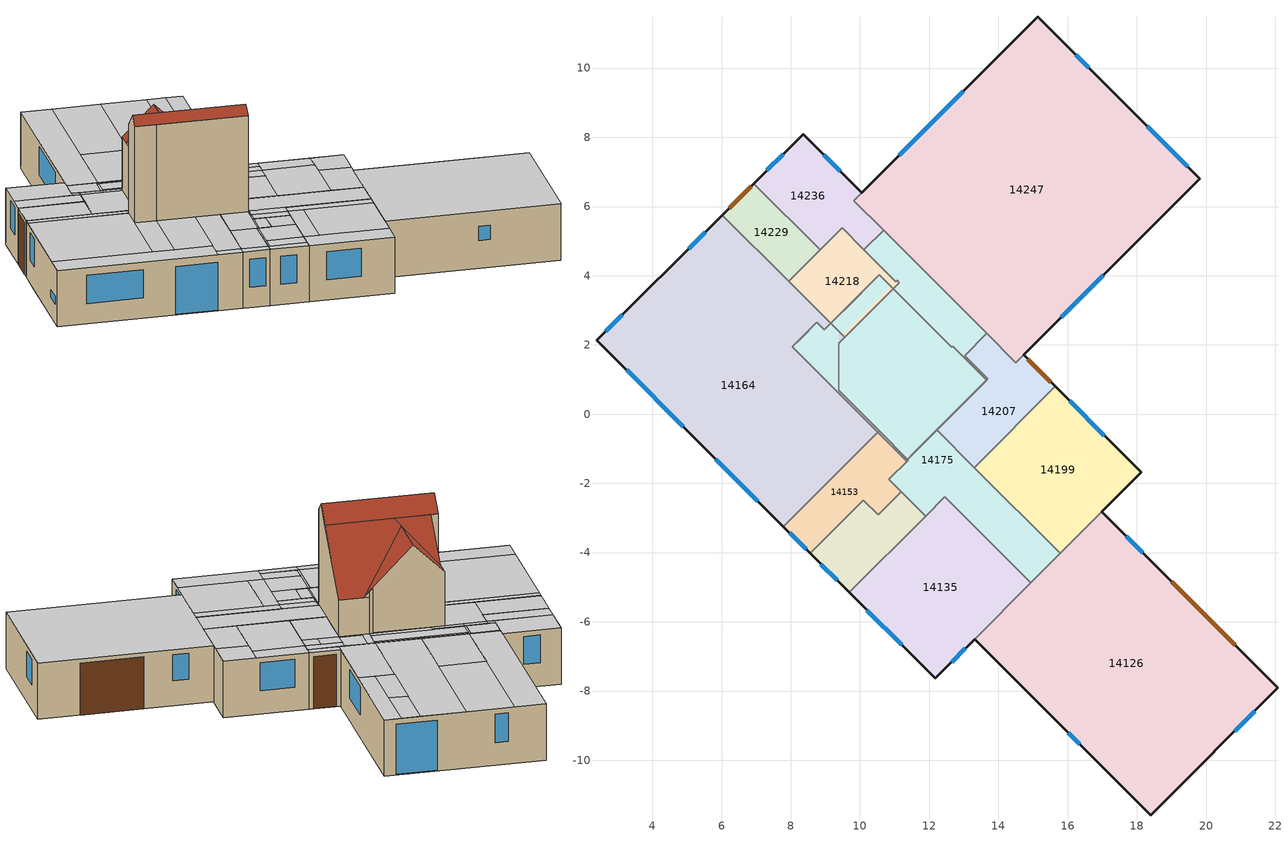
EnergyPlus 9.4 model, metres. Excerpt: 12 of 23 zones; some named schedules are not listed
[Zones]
14126
 floor ground (1): 16.99,-2.82 22.08,-7.91 18.4,-11.59 13.31,-6.5 z0
 wall outside (7): 13.31,-6.5 18.4,-11.59 22.08,-7.91 16.99,-2.82 z0:2.44
 wall to 14135 (6): 14.94,-4.87 13.31,-6.5 z0:2.44
 wall to 14199 (6): 16.99,-2.82 15.79,-4.03 z0:2.44
 wall to 14175 (6): 15.79,-4.03 14.94,-4.87 z0:2.44
 window (UPVC Charry Frame 20YO Dbl LoE (e2=.1) Clr 3mm/13mm Air - 1001): 16.02,-9.21 16.35,-9.54 z1.2:1.81; 20.83,-9.16 21.41,-8.58 / 18.17,-4.01 17.7,-3.53 z1.1:2.22
 door (9): 20.84,-6.67 19.02,-4.85 z0:2.26
 ceiling to 433 (3): 22.08,-7.91 16.99,-2.82 13.31,-6.5 18.4,-11.59 z2.44
14135
 floor ground (1): 12.46,-2.39 14.94,-4.87 12.17,-7.64 9.69,-5.15 z0
 wall outside (7): 9.69,-5.15 12.17,-7.64 13.31,-6.5 z0:2.44
 wall to 14144 (13): 11.89,-2.95 9.69,-5.15 z0:2.44
 wall to 14175 (13): 14.94,-4.87 12.46,-2.39 11.89,-2.95 z0:2.44
 window (UPVC Charry Frame 20YO Dbl LoE (e2=.1) Clr 3mm/13mm Air - 1001): 10.2,-5.66 11.2,-6.67 z0.89:2.1; 12.65,-7.16 13.05,-6.77 z0.84:2.26
 ceiling to 12219 (3): 14.65,-5.16 12.62,-3.12 10.77,-4.97 12.8,-7.01 z2.44
 ceiling to 12286 (3): 14.94,-4.87 12.46,-2.39 12.17,-2.67 14.65,-5.16 z2.44
 ceiling to 12306 (3): 12.62,-3.12 12.17,-2.67 10.32,-4.52 10.77,-4.97 z2.44
 ceiling to 12332 (11): 12.8,-7.01 10.32,-4.52 9.69,-5.15 12.17,-7.64 z2.44
14199
 floor ground (1): 15.64,0.8 18.13,-1.68 15.79,-4.03 13.3,-1.54 z0
 wall outside (7): 16.99,-2.82 18.13,-1.68 15.64,0.8 z0:2.44
 wall to 14175 (13): 13.3,-1.54 15.79,-4.03 z0:2.44
 wall to 14207 (13): 15.64,0.8 13.3,-1.54 z0:2.44
 window (UPVC Charry Frame 20YO Dbl LoE (e2=.1) Clr 3mm/13mm Air - 1001): 17.06,-0.62 16.06,0.38 z1:2.22
 ceiling to 12262 (11): 17.17,-0.72 15.64,0.8 15.15,0.3 16.67,-1.22 z2.44; 18.13,-1.68 17.17,-0.72 16.27,-1.62 17.23,-2.58 z2.44
 ceiling to 12286 (3): 17.23,-2.58 16.27,-1.62 14.82,-3.06 15.79,-4.03 z2.44; 16.67,-1.22 15.15,0.3 13.3,-1.54 14.82,-3.06 z2.44
14175
 floor to 14153 (4): 11.33,-1.34 10.52,-0.52 10.55,-0.48 11.37,-1.3 z2.44
 floor to 14164 (4): 9.37,2.03 8.97,2.43 9.16,2.62 9.56,2.22 z2.44; 10.52,-0.52 9.38,0.61 9.38,0.69 10.55,-0.48 z2.44; 9.38,0.61 8.05,1.94 8.76,2.65 9.38,2.02 z2.44
 floor ground (1): 11.4,-1.33 12.46,-2.39 11.89,-2.95 10.83,-1.89 z0; 11.14,3.8 13.13,1.8 13.02,1.69 11.03,3.69 z0; 11.03,3.69 13.69,1.03 12.21,-0.45 9.55,2.21 z0; 9.55,2.21 15.79,-4.03 14.94,-4.87 9.38,0.69 9.38,2.04 z0; 11.6,4.39 13.66,2.33 13.13,1.8 11.07,3.86 z0; 10.68,5.31 11.6,4.39 11.04,3.83 10.12,4.75 z0
 floor to 14175 (4): 11.56,1.55 10.23,2.89 10.91,3.57 12.24,2.23 z2.44; 12.65,1.83 10.91,3.57 10.96,3.62 12.7,1.88 z2.44; 13.51,0.95 12.64,1.81 12.73,1.91 13.6,1.04 z2.44; 12.89,0.23 12.84,0.28 13.6,1.04 13.65,0.99 z2.44; 12.22,-0.45 12.16,-0.4 12.84,0.28 12.89,0.23 z2.44; 11.37,-1.3 10.04,0.03 10.89,0.88 12.22,-0.45 z2.44; 10.04,0.03 9.38,0.69 9.38,2.04 10.23,2.89 11.56,1.55 z2.44
 floor to 14218 (15): 10.56,4.02 10.96,3.62 9.56,2.22 9.16,2.62 z2.44
 wall to 14144 (14): 11.19,-2.25 11.89,-2.95 z0:2.44
 wall to 14153 (14): 10.55,-0.48 11.4,-1.33 10.83,-1.89 11.19,-2.25 z0:2.44
 wall to 14164 (14): 9.56,2.22 9.38,2.04 9.38,0.69 10.55,-0.48 z0:2.44
 wall to 14207 (13): 13.3,-1.54 12.21,-0.45 13.69,1.03 13.02,1.69 13.66,2.33 z0:2.44
 wall to 14247 (14): 13.66,2.33 10.68,5.31 z0:2.44
 wall to 14236 (14): 10.68,5.31 10.12,4.75 z0:2.44
 wall to 14218 (14): 10.12,4.75 11.04,3.83 11.07,3.86 11.14,3.8 9.56,2.22 z0:2.44
 wall to 12344 (13): 8.05,1.94 8.69,1.31 z2.44:6.6; 10.56,4.02 8.97,2.43 z2.44:4.77; 8.97,2.43 8.76,2.65 z2.44:6.3; 8.76,2.65,2.44 8.05,1.94,2.44 8.05,1.94,6.6 8.3,2.19,6.95 8.76,2.65,6.3; 10.05,3.51,4.77 8.97,2.43,4.77 8.97,2.43,6.3
 wall to 12313 (13): 8.69,1.31 11.33,-1.34 z2.44:6.6
 wall to 12286 (13): 11.33,-1.34,2.44 13.66,0.99,2.44 13.66,0.99,4.01 11.58,-1.09,6.95 11.33,-1.34,6.6
 wall to 12262 (5): 13.66,0.99 12.78,1.87 z2.44:4.01; 12.93,1.71,4.01 12.78,1.87,4.01 12.78,1.87,4.23
 wall to 12236 (13): 12.68,1.97 12.65,1.93 z2.44:4.37; 12.78,1.87,2.44 12.68,1.97,2.44 12.68,1.97,4.37 12.78,1.87,4.23; 12.65,1.93,2.44 10.56,4.02,2.44 10.56,4.02,4.77 11.46,3.12,6.05 12.65,1.93,4.37
 ceiling to 12212 (3): 12.12,3.88 10.73,5.27 10.65,5.19 12.04,3.79 z2.44
 ceiling to 12226 (11): 10.73,5.27 10.68,5.31 10.12,4.75 10.16,4.7 z2.44
 ceiling to 12236 (3): 12.68,1.97 10.99,3.65 10.96,3.62 12.65,1.93 z2.44; 12.92,2.01 11.14,3.8 10.99,3.65 12.78,1.87 z2.44; 11.07,3.86 10.2,4.74 10.16,4.7 11.04,3.83 z2.44; 13.45,2.54 12.12,3.88 12.04,3.79 13.37,2.46 z2.44; 13.37,2.46 10.65,5.19 10.2,4.74 12.92,2.01 z2.44
 ceiling to 12262 (11): 13.69,1.03 13.02,1.69 12.99,1.66 13.65,0.99 z2.44; 13.66,2.33 13.45,2.54 12.78,1.87 12.99,1.66 z2.44
 ceiling to 12286 (3): 12.46,-2.39 11.4,-1.33 11.11,-1.61 12.17,-2.67 z2.44; 15.79,-4.03 12.22,-0.46 11.37,-1.3 14.94,-4.87 z2.44
 ceiling to 12306 (3): 12.17,-2.67 11.11,-1.61 10.83,-1.89 11.89,-2.95 z2.44
 roof outside (17): 13.66,0.99,4.01 12.93,1.71,4.01 10.05,1.71,6.05 10.05,1.35,6.3 12.04,-0.63,6.3; 10.05,3.51,4.77 8.97,2.43,6.3 10.05,1.35,6.3; 12.04,-0.63,6.3 8.76,2.65,6.3 8.3,2.19,6.95 11.58,-1.09,6.95; 8.05,1.94,6.6 11.33,-1.34,6.6 11.58,-1.09,6.95 8.3,2.19,6.95; 12.93,1.71,4.01 12.68,1.97,4.37 12.65,1.93,4.37 12.87,1.71,4.06; 12.87,1.71,4.06 11.46,3.12,6.05 10.05,1.71,6.05; 10.56,4.02,4.77 10.05,3.51,4.77 10.05,1.71,6.05 11.46,3.12,6.05
14144
 floor ground (1): 10.1,-2.49 10.52,-2.91 8.99,-4.45 8.56,-4.03 z0; 11.19,-2.25 11.89,-2.95 9.69,-5.15 8.99,-4.45 z0
 wall outside (7): 8.56,-4.03 9.69,-5.15 z0:2.44
 wall to 14153 (13): 11.19,-2.25 10.52,-2.91 10.1,-2.49 8.56,-4.03 z0:2.44
 window (UPVC Charry Frame 20YO Dbl LoE (e2=.1) Clr 3mm/13mm Air - 1001): 8.87,-4.33 9.34,-4.8 z0.89:2.1
 ceiling to 12306 (3): 11.89,-2.95 11.19,-2.25 10.52,-2.91 11.23,-3.62 z2.44; 11.23,-3.62 10.14,-2.53 9.24,-3.44 10.32,-4.52 z2.44
 ceiling to 12313 (3): 10.14,-2.53 10.1,-2.49 8.8,-3.79 8.84,-3.83 z2.44
 ceiling to 12332 (11): 10.32,-4.52 9.24,-3.44 8.84,-3.83 9.93,-4.92 z2.44; 9.93,-4.92 8.8,-3.79 8.56,-4.03 9.69,-5.15 z2.44
14153
 floor ground (1): 11.33,-1.26 11.4,-1.33 10.83,-1.89 10.77,-1.82 z0; 10.77,-1.82 11.19,-2.25 10.52,-2.91 10.1,-2.49 z0; 10.55,-0.48 11.33,-1.26 8.56,-4.03 7.79,-3.25 z0
 wall outside (7): 7.79,-3.25 8.56,-4.03 z0:2.44
 wall to 14164 (14): 10.55,-0.48 7.79,-3.25 z0:2.44
 window (UPVC Charry Frame 20YO Dbl LoE (e2=.1) Clr 3mm/13mm Air - 1001): 7.97,-3.43 8.44,-3.9 z0.89:2.1
 ceiling to 12286 (3): 11.4,-1.33 11.37,-1.3 11.08,-1.59 11.11,-1.61 z2.44
 ceiling to 12306 (3): 11.19,-2.25 10.83,-1.89 10.17,-2.56 10.52,-2.91 z2.44; 11.11,-1.61 11.08,-1.59 10.14,-2.53 10.17,-2.56 z2.44
 ceiling to 12313 (3): 10.1,-2.49 9.32,-1.71 8.02,-3.02 8.8,-3.79 z2.44; 11.33,-1.34 10.52,-0.52 9.32,-1.71 10.14,-2.53 z2.44
 ceiling to 12332 (11): 8.8,-3.79 8.02,-3.02 7.79,-3.25 8.56,-4.03 z2.44
14164
 floor ground (1): 9.38,2.39 9.56,2.22 9.38,2.04 z0; 6.02,5.75 9.38,2.39 9.38,0.69 5.17,4.9 z0; 5.17,4.9 10.55,-0.48 7.79,-3.25 2.4,2.14 z0
 wall outside (7): 6.02,5.75 2.4,2.14 7.79,-3.25 z0:2.44
 wall to 14218 (13): 9.56,2.22 7.94,3.84 z0:2.44
 wall to 14229 (13): 7.94,3.84 6.02,5.75 z0:2.44
 window (UPVC Charry Frame 20YO Dbl LoE (e2=.1) Clr 3mm/13mm Air - 1001): 5.52,5.26 5.05,4.79 z1.02:2.22; 3.13,2.87 2.66,2.39 z0.84:1.18; 3.26,1.28 4.9,-0.36 z0.89:2.1; 5.84,-1.3 7.05,-2.52 z0.04:2.1
 ceiling to 12313 (3): 9.78,0.21 8.69,1.31 6.59,-0.79 7.69,-1.89 z2.44; 10.52,-0.52 9.78,0.21 7.29,-2.28 8.02,-3.02 z2.44
 ceiling to 12332 (11): 8.02,-3.02 7.29,-2.28 7.06,-2.52 7.79,-3.25 z2.44; 7.69,-1.89 3.03,2.77 2.4,2.14 7.06,-2.52 z2.44
 ceiling to 12344 (3): 8.69,1.31 8.05,1.94 5.95,-0.15 6.59,-0.79 z2.44; 8.76,2.65 5.84,5.57 3.03,2.77 5.95,-0.15 z2.44; 9.16,2.62 6.02,5.75 5.84,5.57 8.97,2.43 z2.44
14218
 floor ground (1): 9.48,5.38 11.04,3.83 9.49,2.28 7.94,3.84 z0; 11.07,3.86 11.14,3.8 9.56,2.22 9.49,2.28 z0
 wall to 14229 (13): 8.85,4.74 7.94,3.84 z0:2.44
 wall to 14236 (13): 10.12,4.75 9.48,5.38 8.85,4.74 z0:2.44
 ceiling to 12226 (11): 10.16,4.7 9.48,5.38 9.34,5.24 10.02,4.56 z2.44
 ceiling to 12236 (3): 11.1,3.76 10.16,4.7 10.02,4.56 10.96,3.62 z2.44
 ceiling to 12344 (3): 10.56,4.02 9.34,5.24 7.94,3.84 9.16,2.62 z2.44
14229
 floor ground (1): 6.93,6.66 8.85,4.74 7.94,3.84 6.02,5.75 z0
 wall outside (7): 6.93,6.66 6.02,5.75 z0:2.44
 wall to 14236 (14): 8.85,4.74 6.93,6.66 z0:2.44
 door (9): 6.86,6.59 6.22,5.96 z0:2.26
 ceiling to 12344 (3): 8.85,4.74 6.93,6.66 6.02,5.75 7.94,3.84 z2.44
14207
 floor ground (1): 13.69,1.03 13.87,0.85 12.39,-0.63 12.21,-0.45 z0; 13.66,2.33 14.51,1.49 13.87,0.85 13.02,1.69 z0; 14.73,1.71 15.64,0.8 13.3,-1.54 12.39,-0.63 z0
 wall outside (7): 15.64,0.8 14.73,1.71 z0:2.44
 wall to 14247 (14): 14.73,1.71 14.51,1.49 13.66,2.33 z0:2.44
 door (9): 15.52,0.93 14.86,1.59 z0:2.26
 ceiling to 12262 (11): 15.64,0.8 14.73,1.71 14.51,1.49 15.42,0.58 z2.44; 14.33,1.67 13.66,2.33 13.02,1.69 13.69,1.03 z2.44; 14.67,0.77 14.06,1.39 13.65,0.99 14.27,0.37 z2.44; 15.42,0.58 14.33,1.67 14.06,1.39 15.15,0.3 z2.44
 ceiling to 12286 (3): 15.15,0.3 14.67,0.77 14.27,0.37 14.74,-0.1 z2.44; 14.74,-0.1 13.66,0.99 12.22,-0.46 13.3,-1.54 z2.44
14247
 floor ground (1): 15.14,11.48 19.82,6.8 14.51,1.49 9.83,6.17 z0
 wall outside (7): 14.73,1.71 19.82,6.8 15.14,11.48 10.05,6.39 z0:2.44
 wall to 14236 (13): 10.05,6.39 9.83,6.17 10.68,5.31 z0:2.44
 window (UPVC Charry Frame 20YO Dbl LoE (e2=.1) Clr 3mm/13mm Air - 1001): 15.82,2.8 17.04,4.01 / 16.61,10.01 16.24,10.39 z0.99:2.22; 19.48,7.15 18.3,8.33 z0.04:2.22; 12.99,9.33 11.14,7.48 z1.01:2.22
 ceiling to 12212 (3): 14.13,5.88 12.74,7.28 10.73,5.27 12.12,3.88 z2.44
 ceiling to 12226 (11): 16.04,10.58 15.14,11.48 9.83,6.17 10.73,5.27 z2.44
 ceiling to 12236 (3): 17.85,5.82 17.29,6.38 15.72,4.81 16.28,4.25 z2.44; 17.43,9.19 16.04,10.58 12.74,7.28 14.13,5.88 z2.44; 18.77,7.86 17.43,9.19 12.12,3.88 13.45,2.54 z2.44
 ceiling to 12262 (11): 19.33,7.3 18.77,7.86 17.29,6.38 17.85,5.82 z2.44; 19.82,6.8 19.33,7.3 16.28,4.25 16.78,3.75 z2.44; 16.78,3.75 15.72,4.81 13.45,2.54 14.51,1.49 z2.44
14236
 floor ground (1): 10.05,5.95 10.68,5.31 10.12,4.75 9.48,5.38 z0; 8.36,8.09 10.05,6.39 9.83,6.17 8.13,7.86 z0; 8.13,7.86 10.05,5.95 8.85,4.74 6.93,6.66 z0
 wall outside (7): 10.05,6.39 8.36,8.09 6.93,6.66 z0:2.44
 window (UPVC Charry Frame 20YO Dbl LoE (e2=.1) Clr 3mm/13mm Air - 1001): 7.78,7.52 7.31,7.05 z1.05:2.25; 9.43,7.02 8.96,7.49 z1.02:2.22
 ceiling to 12226 (11): 9.48,5.38 9.26,5.6 9.12,5.46 9.34,5.24 z2.44; 10.68,5.31 9.83,6.17 9.26,5.6 10.12,4.75 z2.44; 10.05,6.39 8.36,8.09 7.42,7.16 9.12,5.46 z2.44
 ceiling to 12344 (3): 9.34,5.24 7.42,7.16 6.93,6.66 8.85,4.74 z2.44
[Site:Location]
20YO_Wick (01-01:31-12)  (01-01:31-12): 58.45, -3.08, 0, 36
[Site:GroundTemperature:BuildingSurface]
18, 18, 18, 18, 18, 18, 18, 18, 18, 18, 18, 18
[Site:GroundTemperature:Deep]
14, 14, 14, 14, 14, 14, 14, 14, 14, 14, 14, 14
[Site:GroundTemperature:Shallow]
14, 14, 14, 14, 14, 14, 14, 14, 14, 14, 14, 14
[Site:GroundTemperature:FCfactorMethod]
3.75, 4.63, 6.32, 7.93, 10.97, 12.57, 13.01, 12.2, 10.33, 7.99, 5.69, 4.17
[Site:GroundReflectance]
0.2, 0.2, 0.2, 0.2, 0.2, 0.2, 0.2, 0.2, 0.2, 0.2, 0.2, 0.2
[Site:GroundReflectance:SnowModifier]
2, 2
[SizingPeriod:DesignDay]
Summer Design Day in 20YO_Wick (01-01:31-12) Jun: 6, 15, SummerDesignDay, 18.3, 6.7, , , WetBulb, 14.1, , , , , 100893.3, 0, 0, No, No, Yes, ASHRAEClearSky, , , , , 0.98
Summer Design Day in 20YO_Wick (01-01:31-12) Jul: 7, 15, SummerDesignDay, 20.1, 6.7, , , WetBulb, 16.1, , , , , 100893.3, 0, 0, No, No, Yes, ASHRAEClearSky, , , , , 0.98
Summer Design Day in 20YO_Wick (01-01:31-12) Aug: 8, 15, SummerDesignDay, 20.1, 6.5, , , WetBulb, 16.2, , , , , 100893.3, 0, 0, No, No, Yes, ASHRAEClearSky, , , , , 0.98
Summer Design Day in 20YO_Wick (01-01:31-12) Sep: 9, 15, SummerDesignDay, 18.6, 6.2, , , WetBulb, 15.3, , , , , 100893.3, 0, 0, No, No, Yes, ASHRAEClearSky, , , , , 0.98
[Site:Precipitation]
ScheduleAndDesignLevel: 0.75, Site Precipitation Schedule, 0.75
[Building]
Building: 0, Suburbs, .04, .4, FullExterior, 25, 6
[Material:NoMass]
7_RVAL_2; 7_RVAL_4; 13_RVAL_2; 14_RVAL_2: Rough, .15, 0.9, 0.7, 0.7
11_RVAL_4: Rough, .18, 0.9, 0.7, 0.7
[Construction]
1: 1_1_37, 1_2_9, 1_3_29, 1_4_34
3; 4; 15: 3_1_7
5: 5_1_5, 5_2_103, 5_3_11, 5_4_66
6: 5_4_66, 5_3_11, 5_2_103, 5_1_5
7: 5_1_5, 7_RVAL_2, 7_3_28, 7_RVAL_4, 7_5_27
9: 9_1_108
11: 11_1_36, 11_2_20, 11_3_8, 11_RVAL_4, 11_5_113
13: 13_1_27, 13_RVAL_2, 13_1_27
14: 13_1_27, 14_RVAL_2, 13_1_27
17: 17_1_33, 17_2_111, 17_3_77
UPVC Charry Frame 20YO Dbl LoE (e2=.1) Clr 3mm/13mm Air - 1001: Simple UPVC Charry Frame 20YO Dbl LoE (e2=.1) Clr 3mm/13mm Air - 1001
[Material]
1_1_37: Rough, .1327, 0.04, 10, 1400, 0.9, 0.6, 0.6
1_2_9: Rough, .1, 1.13, 2000, 1000, 0.9, 0.6, 0.6
1_3_29: Rough, .07, 0.41, 1200, 840, 0.9, 0.73, 0.73
1_4_34: Rough, .03, 0.14, 650, 1200, 0.9, 0.78, 0.78
3_1_7: Rough, .1, 1.4, 2100, 840, 0.9, 0.6, 0.6
5_1_5: Rough, .1, 0.84, 1700, 800, 0.9, 0.7, 0.7
5_2_103: Rough, .0795, 0.034, 35, 1400, 0.9, 0.6, 0.6
5_3_11: Rough, .1, 0.51, 1400, 1000, 0.9, 0.6, 0.6
5_4_66: Rough, .013, 0.4, 1000, 1000, 0.9, 0.5, 0.5
7_3_28: Rough, .025, 0.028, 35, 1590, 0.9, 0.6, 0.6
7_5_27: Rough, .013, 0.25, 900, 1000, 0.9, 0.5, 0.5
9_1_108: Rough, .035, 0.19, 700, 2390, 0.9, 0.5, 0.5
11_1_36: Rough, .01, 0.15, 700, 1420, 0.9, 0.78, 0.78
11_2_20: Rough, .1319, 0.04, 12, 840, 0.9, 0.6, 0.6
11_3_8: Rough, .1, 0.38, 1200, 1000, 0.9, 0.6, 0.6
11_5_113: Rough, .013, 0.25, 2800, 896, 0.9, 0.5, 0.5
13_1_27: Rough, .025, 0.25, 900, 1000, 0.9, 0.5, 0.5
17_1_33: Rough, .025, 1, 2000, 800, 0.9, 0.7, 0.7
17_2_111: Rough, .2423, 0.04, 30, 840, 0.9, 0.6, 0.6
17_3_77: Rough, .005, 0.19, 960, 837, 0.9, 0.8, 0.8
[WindowMaterial:SimpleGlazingSystem]
Simple UPVC Charry Frame 20YO Dbl LoE (e2=.1) Clr 3mm/13mm Air - 1001: 1.99, .598, .769
[WindowProperty:FrameAndDivider]
1: 0.04, 0, 0, 8.5, 1, 0.7, 0.7, 0.9, DividedLite, 0.02, 1, 1, 0, 0, 8.5, 1, 0.7, 0.7, 0.9, 0.7, 0, 0.7, 0, 0.7
3: 0.04, 0, 0, 9.5, 1, 0.5, 0.5, 0.9, DividedLite, 0.02, 1, 1, 0, 0, 9.5, 1, 0.5, 0.5, 0.9, 0.5, 0, 0.5, 0, 0.5
[Zone]
14126: 0, 0, 0, 0, 1, 1, , 74.7905, 30.6518, TARP, , No
14135: 0, 0, 0, 0, 1, 1, , 27.6, 11.3115, TARP, , Yes
14144: 0, 0, 0, 0, 1, 1, , 8.2049, 3.3627, TARP, , Yes
14153: 0, 0, 0, 0, 1, 1, , 9.4519, 3.8737, TARP, , Yes
14164: 0, 0, 0, 0, 1, 1, , 76.6749, 31.4241, TARP, , Yes
14175: 0, 0, 0, 0, 1, 1, , 88.6596, 30.1824, TARP, , Yes
14199: 0, 0, 0, 0, 1, 1, , 22.7944, 9.342, TARP, , Yes
14207: 0, 0, 0, 0, 1, 1, , 11.5825, 4.7469, TARP, , Yes
14218: 0, 0, 0, 0, 1, 1, , 10.616, 5.0084, TARP, , Yes
14229: 0, 0, 0, 0, 1, 1, , 6.4098, 2.627, TARP, , Yes
14236: 0, 0, 0, 0, 1, 1, , 10.5124, 4.3084, TARP, , Yes
14247: 0, 0, 0, 0, 1, 1, , 104.1417, 42.681, TARP, , Yes
[ZoneInfiltration:DesignFlowRate]
14126 Infiltration: 14126, 2, Flow/zone, .014543, , , , 1, 0, 0, 0
14135 Infiltration: 14135, 2, Flow/zone, .005367, , , , 1, 0, 0, 0
14144 Infiltration: 14144, 2, Flow/zone, .001595, , , , 1, 0, 0, 0
14153 Infiltration: 14153, 2, Flow/zone, .001838, , , , 1, 0, 0, 0
14164 Infiltration: 14164, 2, Flow/zone, .014909, , , , 1, 0, 0, 0
14175 Infiltration: 14175, 2, Flow/zone, .017239, , , , 1, 0, 0, 0
14199 Infiltration: 14199, 2, Flow/zone, .004432, , , , 1, 0, 0, 0
14207 Infiltration: 14207, 2, Flow/zone, .002252, , , , 1, 0, 0, 0
14218 Infiltration: 14218, 2, Flow/zone, .002064, , , , 1, 0, 0, 0
14229 Infiltration: 14229, 2, Flow/zone, .001246, , , , 1, 0, 0, 0
14236 Infiltration: 14236, 2, Flow/zone, .002044, , , , 1, 0, 0, 0
14247 Infiltration: 14247, 2, Flow/zone, .02025, , , , 1, 0, 0, 0
[PEOPLE]
People 14135: 14135, 3329, People/Area, , 0.0229388, , .3, AutoCalculate, Activity Schedule 14135, 3.82e-08, No, ZoneAveraged, , Work efficiency, ClothingInsulationSchedule, , Clothing Schedule 14135, 8060
People 14144: 14144, 3334, People/Area, , 0.0187368, , .3, AutoCalculate, Activity Schedule 14144, 3.82e-08, No, ZoneAveraged, , Work efficiency, ClothingInsulationSchedule, , Clothing Schedule 14144, 8060
People 14153: 14153, 3324, People/Area, , 0.0243172, , .3, AutoCalculate, Activity Schedule 14153, 3.82e-08, No, ZoneAveraged, , Work efficiency, ClothingInsulationSchedule, , Clothing Schedule 14153, 8060
People 14164: 14164, 6072, People/Area, , 0.0215278, , .3, AutoCalculate, Activity Schedule 14164, 3.82e-08, No, ZoneAveraged, , Work efficiency, ClothingInsulationSchedule, , Clothing Schedule 14164, 8060
People 14175: 14175, 3354, People/Area, , 0.0155039, , .3, AutoCalculate, Activity Schedule 14175, 3.82e-08, No, ZoneAveraged, , Work efficiency, ClothingInsulationSchedule, , Clothing Schedule 14175, 8060
People 14199: 14199, 6072, People/Area, , 0.0215278, , .3, AutoCalculate, Activity Schedule 14199, 3.82e-08, No, ZoneAveraged, , Work efficiency, ClothingInsulationSchedule, , Clothing Schedule 14199, 8060
People 14207: 14207, 3354, People/Area, , 0.0155039, , .3, AutoCalculate, Activity Schedule 14207, 3.82e-08, No, ZoneAveraged, , Work efficiency, ClothingInsulationSchedule, , Clothing Schedule 14207, 8060
People 14218: 14218, 6072, People/Area, , 0.0215278, , .3, AutoCalculate, Activity Schedule 14218, 3.82e-08, No, ZoneAveraged, , Work efficiency, ClothingInsulationSchedule, , Clothing Schedule 14218, 8060
People 14229: 14229, 3354, People/Area, , 0.0155039, , .3, AutoCalculate, Activity Schedule 14229, 3.82e-08, No, ZoneAveraged, , Work efficiency, ClothingInsulationSchedule, , Clothing Schedule 14229, 8060
People 14236: 14236, 6072, People/Area, , 0.0215278, , .3, AutoCalculate, Activity Schedule 14236, 3.82e-08, No, ZoneAveraged, , Work efficiency, ClothingInsulationSchedule, , Clothing Schedule 14236, 8060
People 14247: 14247, 3349, People/Area, , 0.0187563, , .3, AutoCalculate, Activity Schedule 14247, 3.82e-08, No, ZoneAveraged, , Work efficiency, ClothingInsulationSchedule, , Clothing Schedule 14247, 8060
[Lights]
14135 General lighting: 14135, 3330, Watts/Area, , 5, , 0, .42, .18, 1, ELECTRIC EQUIPMENT#14135#GeneralLights
14144 General lighting: 14144, 3335, Watts/Area, , 7.5, , 0, .42, .18, 1, ELECTRIC EQUIPMENT#14144#GeneralLights
14153 General lighting: 14153, 3325, Watts/Area, , 5, , 0, .42, .18, 1, ELECTRIC EQUIPMENT#14153#GeneralLights
14164 General lighting: 14164, 6073, Watts/Area, , 15, , 0, .42, .18, 1, ELECTRIC EQUIPMENT#14164#GeneralLights
14175 General lighting: 14175, 3355, Watts/Area, , 5, , 0, .42, .18, 1, ELECTRIC EQUIPMENT#14175#GeneralLights
14199 General lighting: 14199, 6073, Watts/Area, , 15, , 0, .42, .18, 1, ELECTRIC EQUIPMENT#14199#GeneralLights
14207 General lighting: 14207, 3355, Watts/Area, , 5, , 0, .42, .18, 1, ELECTRIC EQUIPMENT#14207#GeneralLights
14218 General lighting: 14218, 6073, Watts/Area, , 15, , 0, .42, .18, 1, ELECTRIC EQUIPMENT#14218#GeneralLights
14229 General lighting: 14229, 3355, Watts/Area, , 5, , 0, .42, .18, 1, ELECTRIC EQUIPMENT#14229#GeneralLights
14236 General lighting: 14236, 6073, Watts/Area, , 15, , 0, .42, .18, 1, ELECTRIC EQUIPMENT#14236#GeneralLights
14247 General lighting: 14247, 3350, Watts/Area, , 2.5, , 0, .42, .18, 1, ELECTRIC EQUIPMENT#14247#GeneralLights
[OtherEquipment]
14135 Equipment gain: Electricity, 14135, 3331, Watts/Area, , 3.58, , 0, .2, 0, 0, General
14144 Equipment gain: Electricity, 14144, 3336, Watts/Area, , 1.67, , 0, .2, 0, 0, General
14153 Equipment gain: Electricity, 14153, 3326, Watts/Area, , 1.61, , 0, .2, 0, 0, General
14164 Miscellaneous gain: NaturalGas, 14164, 2, Watts/Area, , 13.03, , 0, .2, 0, 0, General
14175 Equipment gain: Electricity, 14175, 3356, Watts/Area, , 1.57, , 0, .2, 0, 0, General
14199 Miscellaneous gain: NaturalGas, 14199, 2, Watts/Area, , 13.03, , 0, .2, 0, 0, General
14207 Equipment gain: Electricity, 14207, 3356, Watts/Area, , 1.57, , 0, .2, 0, 0, General
14218 Miscellaneous gain: NaturalGas, 14218, 2, Watts/Area, , 13.03, , 0, .2, 0, 0, General
14229 Equipment gain: Electricity, 14229, 3356, Watts/Area, , 1.57, , 0, .2, 0, 0, General
14236 Miscellaneous gain: NaturalGas, 14236, 2, Watts/Area, , 13.03, , 0, .2, 0, 0, General
14247 Equipment gain: Electricity, 14247, 3351, Watts/Area, , 3.9, , 0, .2, 0, 0, General
[WaterUse:Equipment]
DHW 14135: DHW 14135, 1.9032e-07, 3329, DHW Supply Temperature 14135, DHW Supply Temperature 14135, DHW Mains Temperature 14135, 14135
DHW 14144: DHW 14144, 1.3028e-07, 3334, DHW Supply Temperature 14144, DHW Supply Temperature 14144, DHW Mains Temperature 14144, 14144
DHW 14153: DHW 14153, 1.07603e-07, 3324, DHW Supply Temperature 14153, DHW Supply Temperature 14153, DHW Mains Temperature 14153, 14153
DHW 14175: DHW 14175, 2.72609e-07, 3354, DHW Supply Temperature 14175, DHW Supply Temperature 14175, DHW Mains Temperature 14175, 14175
DHW 14207: DHW 14207, 4.28742e-08, 3354, DHW Supply Temperature 14207, DHW Supply Temperature 14207, DHW Mains Temperature 14207, 14207
DHW 14229: DHW 14229, 2.37272e-08, 3354, DHW Supply Temperature 14229, DHW Supply Temperature 14229, DHW Mains Temperature 14229, 14229
DHW 14247: DHW 14247, 1.10887e-06, 3349, DHW Supply Temperature 14247, DHW Supply Temperature 14247, DHW Mains Temperature 14247, 14247
[Sizing:Zone]
14135: SupplyAirTemperature, 12, 0, SupplyAirTemperature, 35, 0, 0.0077, 0.0156, 14135, 1.25, 1.15, DesignDay, , , , 0, DesignDay, , , , , 14135
14144: SupplyAirTemperature, 12, 0, SupplyAirTemperature, 35, 0, 0.0077, 0.0156, 14144, 1.25, 1.15, DesignDay, , , , 0, DesignDay, , , , , 14144
14153: SupplyAirTemperature, 12, 0, SupplyAirTemperature, 35, 0, 0.0077, 0.0156, 14153, 1.25, 1.15, DesignDay, , , , 0, DesignDay, , , , , 14153
14164: SupplyAirTemperature, 12, 0, SupplyAirTemperature, 35, 0, 0.0077, 0.0156, 14164, 1.25, 1.15, DesignDay, , , , 0, DesignDay, , , , , 14164
14175: SupplyAirTemperature, 12, 0, SupplyAirTemperature, 35, 0, 0.0077, 0.0156, 14175, 1.25, 1.15, DesignDay, , , , 0, DesignDay, , , , , 14175
14199: SupplyAirTemperature, 12, 0, SupplyAirTemperature, 35, 0, 0.0077, 0.0156, 14199, 1.25, 1.15, DesignDay, , , , 0, DesignDay, , , , , 14199
14207: SupplyAirTemperature, 12, 0, SupplyAirTemperature, 35, 0, 0.0077, 0.0156, 14207, 1.25, 1.15, DesignDay, , , , 0, DesignDay, , , , , 14207
14218: SupplyAirTemperature, 12, 0, SupplyAirTemperature, 35, 0, 0.0077, 0.0156, 14218, 1.25, 1.15, DesignDay, , , , 0, DesignDay, , , , , 14218
14229: SupplyAirTemperature, 12, 0, SupplyAirTemperature, 35, 0, 0.0077, 0.0156, 14229, 1.25, 1.15, DesignDay, , , , 0, DesignDay, , , , , 14229
14236: SupplyAirTemperature, 12, 0, SupplyAirTemperature, 35, 0, 0.0077, 0.0156, 14236, 1.25, 1.15, DesignDay, , , , 0, DesignDay, , , , , 14236
14247: SupplyAirTemperature, 12, 0, SupplyAirTemperature, 35, 0, 0.0077, 0.0156, 14247, 1.25, 1.15, DesignDay, , , , 0, DesignDay, , , , , 14247
[DesignSpecification:ZoneAirDistribution]
14135; 14144; 14153; 14164; 14175; 14199; 14207; 14218; 14229; 14236; 14247: 1, 1
[DesignSpecification:OutdoorAir]
14135: Sum, .01, 0, 0, 0, 3329
14144: Sum, .012, 0, 0, 0, 3334
14153: Sum, .012, 0, 0, 0, 3324
14164; 14199; 14218; 14236: Sum, .0023597, .0003048, 0, 0, 6072
14175; 14207; 14229: Sum, .01, 0, 0, 0, 3354
14247: Sum, .01, 0, 0, 0, 3349
[ZoneControl:Thermostat]
14135 Thermostat: 14135, Zone Control Type Sched, ThermostatSetpoint:DualSetpoint, Dual Setpoint - Zone 14135
14144 Thermostat: 14144, Zone Control Type Sched, ThermostatSetpoint:DualSetpoint, Dual Setpoint - Zone 14144
14153 Thermostat: 14153, Zone Control Type Sched, ThermostatSetpoint:DualSetpoint, Dual Setpoint - Zone 14153
14164 Thermostat: 14164, Zone Control Type Sched, ThermostatSetpoint:DualSetpoint, Dual Setpoint - Zone 14164
14175 Thermostat: 14175, Zone Control Type Sched, ThermostatSetpoint:DualSetpoint, Dual Setpoint - Zone 14175
14199 Thermostat: 14199, Zone Control Type Sched, ThermostatSetpoint:DualSetpoint, Dual Setpoint - Zone 14199
14207 Thermostat: 14207, Zone Control Type Sched, ThermostatSetpoint:DualSetpoint, Dual Setpoint - Zone 14207
14218 Thermostat: 14218, Zone Control Type Sched, ThermostatSetpoint:DualSetpoint, Dual Setpoint - Zone 14218
14229 Thermostat: 14229, Zone Control Type Sched, ThermostatSetpoint:DualSetpoint, Dual Setpoint - Zone 14229
14236 Thermostat: 14236, Zone Control Type Sched, ThermostatSetpoint:DualSetpoint, Dual Setpoint - Zone 14236
14247 Thermostat: 14247, Zone Control Type Sched, ThermostatSetpoint:DualSetpoint, Dual Setpoint - Zone 14247
[ThermostatSetpoint:DualSetpoint]
Dual Setpoint - Zone 14135: 14135 Heating Setpoint Schedule, 14135 Cooling SP Sch
Dual Setpoint - Zone 14144: 14144 Heating Setpoint Schedule, 14144 Cooling SP Sch
Dual Setpoint - Zone 14153: 14153 Heating Setpoint Schedule, 14153 Cooling SP Sch
Dual Setpoint - Zone 14164: 14164 Heating Setpoint Schedule, 14164 Cooling SP Sch
Dual Setpoint - Zone 14175: 14175 Heating Setpoint Schedule, 14175 Cooling SP Sch
Dual Setpoint - Zone 14199: 14199 Heating Setpoint Schedule, 14199 Cooling SP Sch
Dual Setpoint - Zone 14207: 14207 Heating Setpoint Schedule, 14207 Cooling SP Sch
Dual Setpoint - Zone 14218: 14218 Heating Setpoint Schedule, 14218 Cooling SP Sch
Dual Setpoint - Zone 14229: 14229 Heating Setpoint Schedule, 14229 Cooling SP Sch
Dual Setpoint - Zone 14236: 14236 Heating Setpoint Schedule, 14236 Cooling SP Sch
Dual Setpoint - Zone 14247: 14247 Heating Setpoint Schedule, 14247 Cooling SP Sch
[Zone equipment]
14135: 14135 Ideal Loads Air
14144: 14144 Ideal Loads Air
14153: 14153 Ideal Loads Air
14164: 14164 Ideal Loads Air
14175: 14175 Ideal Loads Air
14199: 14199 Ideal Loads Air
14207: 14207 Ideal Loads Air
14218: 14218 Ideal Loads Air
14229: 14229 Ideal Loads Air
14236: 14236 Ideal Loads Air
14247: 14247 Ideal Loads Air
[ZoneHVAC:IdealLoadsAirSystem]
14135 Ideal Loads Air: , Node 14135 In, , , 35, 12, 0.0156, 0.0077, LimitCapacity, Autosize, Autosize, LimitFlowRateAndCapacity, Autosize, Autosize, 14135 Heating Availability Sch, 14135 Cooling Availability Sch, None, , None, 14135, , , NoEconomizer, None
14144 Ideal Loads Air: , Node 14144 In, , , 35, 12, 0.0156, 0.0077, LimitCapacity, Autosize, Autosize, LimitFlowRateAndCapacity, Autosize, Autosize, 14144 Heating Availability Sch, 14144 Cooling Availability Sch, None, , None, 14144, , , NoEconomizer, None
14153 Ideal Loads Air: , Node 14153 In, , , 35, 12, 0.0156, 0.0077, LimitCapacity, Autosize, Autosize, LimitFlowRateAndCapacity, Autosize, Autosize, 14153 Heating Availability Sch, 14153 Cooling Availability Sch, None, , None, 14153, , , NoEconomizer, None
14164 Ideal Loads Air: , Node 14164 In, , , 35, 12, 0.0156, 0.0077, LimitCapacity, Autosize, Autosize, LimitFlowRateAndCapacity, Autosize, Autosize, 14164 Heating Availability Sch, 14164 Cooling Availability Sch, None, , None, 14164, , , NoEconomizer, None
14175 Ideal Loads Air: , Node 14175 In, , , 35, 12, 0.0156, 0.0077, LimitCapacity, Autosize, Autosize, LimitFlowRateAndCapacity, Autosize, Autosize, 14175 Heating Availability Sch, 14175 Cooling Availability Sch, None, , None, 14175, , , NoEconomizer, None
14199 Ideal Loads Air: , Node 14199 In, , , 35, 12, 0.0156, 0.0077, LimitCapacity, Autosize, Autosize, LimitFlowRateAndCapacity, Autosize, Autosize, 14199 Heating Availability Sch, 14199 Cooling Availability Sch, None, , None, 14199, , , NoEconomizer, None
14207 Ideal Loads Air: , Node 14207 In, , , 35, 12, 0.0156, 0.0077, LimitCapacity, Autosize, Autosize, LimitFlowRateAndCapacity, Autosize, Autosize, 14207 Heating Availability Sch, 14207 Cooling Availability Sch, None, , None, 14207, , , NoEconomizer, None
14218 Ideal Loads Air: , Node 14218 In, , , 35, 12, 0.0156, 0.0077, LimitCapacity, Autosize, Autosize, LimitFlowRateAndCapacity, Autosize, Autosize, 14218 Heating Availability Sch, 14218 Cooling Availability Sch, None, , None, 14218, , , NoEconomizer, None
14229 Ideal Loads Air: , Node 14229 In, , , 35, 12, 0.0156, 0.0077, LimitCapacity, Autosize, Autosize, LimitFlowRateAndCapacity, Autosize, Autosize, 14229 Heating Availability Sch, 14229 Cooling Availability Sch, None, , None, 14229, , , NoEconomizer, None
14236 Ideal Loads Air: , Node 14236 In, , , 35, 12, 0.0156, 0.0077, LimitCapacity, Autosize, Autosize, LimitFlowRateAndCapacity, Autosize, Autosize, 14236 Heating Availability Sch, 14236 Cooling Availability Sch, None, , None, 14236, , , NoEconomizer, None
14247 Ideal Loads Air: , Node 14247 In, , , 35, 12, 0.0156, 0.0077, LimitCapacity, Autosize, Autosize, LimitFlowRateAndCapacity, Autosize, Autosize, 14247 Heating Availability Sch, 14247 Cooling Availability Sch, None, , None, 14247, , , NoEconomizer, None
[Schedule:Compact]
Site Precipitation Schedule: Any Number, Through: 12/31, For: AllDays, Until: 24:00, 1
Work efficiency: Any Number, Through: 12/31, For: AllDays, Until: 24:00, 0
3324: Fraction, Through: 31 Dec, For: Weekdays SummerDesignDay, Until: 06:00, 0, Until: 07:00, 0.25, Until: 09:00, 1, Until: 10:00, 0.25, Until: 18:00, 0, Until: 19:00, 0.5, Until: 21:00, 1, Until: 22:00, 0.3, Until: 24:00, 0, For: Weekends, Until: 06:00, 0, Until: 07:00, 0.25, Until: 09:00, 1, Until: 10:00, 0.25, Until: 18:00, 0, Until: 19:00, 0.5, Until: 21:00, 1, Until: 22:00, 0.3, Until: 24:00, 0, For: Holidays, Until: 06:00, 0, Until: 07:00, 0.25, Until: 09:00, 1, Until: 10:00, 0.25, Until: 18:00, 0, Until: 19:00, 0.5, Until: 21:00, 1, Until: 22:00, 0.3, Until: 24:00, 0, For: WinterDesignDay AllOtherDays, Until: 24:00, 0
3325: Fraction, Through: 31 Dec, For: Weekdays SummerDesignDay, Until: 06:00, 0, Until: 10:00, 1, Until: 18:00, 0, Until: 22:00, 1, Until: 24:00, 0, For: Weekends, Until: 06:00, 0, Until: 10:00, 1, Until: 18:00, 0, Until: 22:00, 1, Until: 24:00, 0, For: Holidays, Until: 06:00, 0, Until: 10:00, 1, Until: 18:00, 0, Until: 22:00, 1, Until: 24:00, 0, For: WinterDesignDay AllOtherDays, Until: 24:00, 0
3326: Fraction, Through: 31 Dec, For: Weekdays SummerDesignDay, Until: 07:00, 0.06196, Until: 08:00, 0.53098, Until: 09:00, 1, Until: 10:00, 0.53098, Until: 17:00, 0.06196, Until: 18:00, 0.29647, Until: 19:00, 0.53098, Until: 20:00, 0.76549, Until: 22:00, 1, Until: 23:00, 0.76549, Until: 24:00, 0.29647, For: Weekends, Until: 07:00, 0.06196, Until: 08:00, 0.53098, Until: 09:00, 1, Until: 10:00, 0.53098, Until: 17:00, 0.06196, Until: 18:00, 0.29647, Until: 19:00, 0.53098, Until: 20:00, 0.76549, Until: 22:00, 1, Until: 23:00, 0.76549, Until: 24:00, 0.29647, For: Holidays, Until: 07:00, 0.06196, Until: 08:00, 0.53098, Until: 09:00, 1, Until: 10:00, 0.53098, Until: 17:00, 0.06196, Until: 18:00, 0.29647, Until: 19:00, 0.53098, Until: 20:00, 0.76549, Until: 22:00, 1, Until: 23:00, 0.76549, Until: 24:00, 0.29647, For: WinterDesignDay AllOtherDays, Until: 24:00, 0
3329: Fraction, Through: 31 Dec, For: Weekdays SummerDesignDay, Until: 07:00, 1, Until: 08:00, 0.5, Until: 09:00, 0.25, Until: 22:00, 0, Until: 23:00, 0.25, Until: 24:00, 0.75, For: Weekends, Until: 07:00, 1, Until: 08:00, 0.5, Until: 09:00, 0.25, Until: 22:00, 0, Until: 23:00, 0.25, Until: 24:00, 0.75, For: Holidays, Until: 07:00, 1, Until: 08:00, 0.5, Until: 09:00, 0.25, Until: 22:00, 0, Until: 23:00, 0.25, Until: 24:00, 0.75, For: WinterDesignDay AllOtherDays, Until: 24:00, 0
3330; 3335: Fraction, Through: 31 Dec, For: Weekdays SummerDesignDay, Until: 07:00, 0, Until: 10:00, 1, Until: 19:00, 0, Until: 23:00, 1, Until: 24:00, 0, For: Weekends, Until: 07:00, 0, Until: 10:00, 1, Until: 19:00, 0, Until: 23:00, 1, Until: 24:00, 0, For: Holidays, Until: 07:00, 0, Until: 10:00, 1, Until: 19:00, 0, Until: 23:00, 1, Until: 24:00, 0, For: WinterDesignDay AllOtherDays, Until: 24:00, 0
3331: Fraction, Through: 31 Dec, For: Weekdays SummerDesignDay, Until: 07:00, 0.06993, Until: 08:00, 0.53497, Until: 09:00, 1, Until: 10:00, 0.53497, Until: 17:00, 0.06993, Until: 18:00, 0.30245, Until: 19:00, 0.53497, Until: 20:00, 0.76748, Until: 22:00, 1, Until: 23:00, 0.76748, Until: 24:00, 0.30245, For: Weekends, Until: 07:00, 0.06993, Until: 08:00, 0.53497, Until: 09:00, 1, Until: 10:00, 0.53497, Until: 17:00, 0.06993, Until: 18:00, 0.30245, Until: 19:00, 0.53497, Until: 20:00, 0.76748, Until: 22:00, 1, Until: 23:00, 0.76748, Until: 24:00, 0.30245, For: Holidays, Until: 07:00, 0.06993, Until: 08:00, 0.53497, Until: 09:00, 1, Until: 10:00, 0.53497, Until: 17:00, 0.06993, Until: 18:00, 0.30245, Until: 19:00, 0.53497, Until: 20:00, 0.76748, Until: 22:00, 1, Until: 23:00, 0.76748, Until: 24:00, 0.30245, For: WinterDesignDay AllOtherDays, Until: 24:00, 0
3334: Fraction, Through: 31 Dec, For: Weekdays SummerDesignDay, Until: 07:00, 0, Until: 10:00, 1, Until: 19:00, 0, Until: 23:00, 0.2, Until: 24:00, 0, For: Weekends, Until: 07:00, 0, Until: 10:00, 1, Until: 19:00, 0, Until: 23:00, 0.2, Until: 24:00, 0, For: Holidays, Until: 07:00, 0, Until: 10:00, 1, Until: 19:00, 0, Until: 23:00, 0.2, Until: 24:00, 0, For: WinterDesignDay AllOtherDays, Until: 24:00, 0
3336: Fraction, Through: 31 Dec, For: Weekdays SummerDesignDay, Until: 06:00, 0.05997, Until: 07:00, 0.29498, Until: 09:00, 1, Until: 10:00, 0.29498, Until: 18:00, 0.05997, Until: 19:00, 0.52999, Until: 21:00, 1, Until: 22:00, 0.34198, Until: 24:00, 0.05997, For: Weekends, Until: 24:00, 0.05997, For: Holidays, Until: 24:00, 0.05997, For: WinterDesignDay AllOtherDays, Until: 24:00, 0
3349: Fraction, Through: 31 Dec, For: Weekdays SummerDesignDay, Until: 16:00, 0, Until: 18:00, 0.5, Until: 22:00, 1, Until: 23:00, 0.66667, Until: 24:00, 0, For: Weekends, Until: 16:00, 0, Until: 18:00, 0.5, Until: 22:00, 1, Until: 23:00, 0.66667, Until: 24:00, 0, For: Holidays, Until: 16:00, 0, Until: 18:00, 0.5, Until: 22:00, 1, Until: 23:00, 0.66667, Until: 24:00, 0, For: WinterDesignDay AllOtherDays, Until: 24:00, 0
3350: Fraction, Through: 31 Dec, For: Weekdays SummerDesignDay, Until: 16:00, 0, Until: 23:00, 1, Until: 24:00, 0, For: Weekends, Until: 16:00, 0, Until: 23:00, 1, Until: 24:00, 0, For: Holidays, Until: 16:00, 0, Until: 23:00, 1, Until: 24:00, 0, For: WinterDesignDay AllOtherDays, Until: 24:00, 0
3351: Fraction, Through: 31 Dec, For: Weekdays SummerDesignDay, Until: 16:00, 0.06413, Until: 18:00, 0.53206, Until: 22:00, 1, Until: 23:00, 0.68804, Until: 24:00, 0.06413, For: Weekends, Until: 07:00, 0.06413, Until: 23:00, 1, Until: 24:00, 0.34489, For: Holidays, Until: 07:00, 0.06413, Until: 23:00, 1, Until: 24:00, 0.34489, For: WinterDesignDay AllOtherDays, Until: 24:00, 0
3354: Fraction, Through: 31 Dec, For: Weekdays SummerDesignDay, Until: 07:00, 0, Until: 10:00, 1, Until: 19:00, 0, Until: 23:00, 0.2, Until: 24:00, 0, For: Weekends, Until: 07:00, 0, Until: 23:00, 1, Until: 24:00, 0.3, For: Holidays, Until: 07:00, 0, Until: 23:00, 1, Until: 24:00, 0.3, For: WinterDesignDay AllOtherDays, Until: 24:00, 0
3355: Fraction, Through: 31 Dec, For: Weekdays SummerDesignDay, Until: 07:00, 0, Until: 10:00, 1, Until: 19:00, 0, Until: 23:00, 1, Until: 24:00, 0, For: Weekends, Until: 07:00, 0, Until: 24:00, 1, For: Holidays, Until: 07:00, 0, Until: 24:00, 1, For: WinterDesignDay AllOtherDays, Until: 24:00, 0
3356: Fraction, Through: 31 Dec, For: Weekdays SummerDesignDay, Until: 07:00, 0.06368, Until: 08:00, 0.53184, Until: 09:00, 1, Until: 10:00, 0.53184, Until: 17:00, 0.06368, Until: 18:00, 0.29776, Until: 19:00, 0.53184, Until: 20:00, 0.76592, Until: 22:00, 1, Until: 23:00, 0.76592, Until: 24:00, 0.29776, For: Weekends, Until: 07:00, 0.06368, Until: 23:00, 1, Until: 24:00, 0.34458, For: Holidays, Until: 07:00, 0.06368, Until: 23:00, 1, Until: 24:00, 0.34458, For: WinterDesignDay AllOtherDays, Until: 24:00, 0
6072: Fraction, Through: 31 Dec, For: Weekdays, Until: 05:00, 1, Until: 06:00, 0.8, Until: 08:00, 0.75, Until: 09:00, 0.5, Until: 15:00, 0.43, Until: 18:00, 0.5, Until: 21:00, 0.75, Until: 24:00, 0.8, For: Saturday, Until: 07:00, 1, Until: 08:00, 0.8, Until: 09:00, 0.75, Until: 10:00, 0.5, Until: 15:00, 0.43, Until: 18:00, 0.5, Until: 21:00, 0.75, Until: 24:00, 0.8, For: Sunday Holidays, Until: 07:00, 1, Until: 08:00, 0.8, Until: 09:00, 0.75, Until: 10:00, 0.5, Until: 15:00, 0.43, Until: 18:00, 0.5, Until: 21:00, 0.75, Until: 24:00, 0.8, For: SummerDesignDay, Until: 24:00, 1, For: AllOtherDays, Until: 24:00, 0
6073: Fraction, Through: 31 Dec, For: Weekdays, Until: 06:00, 0, Until: 22:00, 1, Until: 23:00, 0.8, Until: 24:00, 0.2, For: Saturday, Until: 07:00, 0, Until: 22:00, 1, Until: 23:00, 0.8, Until: 24:00, 0.2, For: Sunday Holidays, Until: 07:00, 0, Until: 22:00, 1, Until: 23:00, 0.8, Until: 24:00, 0.2, For: SummerDesignDay, Until: 24:00, 1, For: AllOtherDays, Until: 24:00, 0
8060: Any Number, Through: 12/31, For: AllDays, Until: 24:00, 0.137
Activity Schedule 14135: Any Number, Through: 12/31, For: AllDays, Until: 24:00, 81
Clothing Schedule 14135; Clothing Schedule 14144; Clothing Schedule 14153; Clothing Schedule 14164; Clothing Schedule 14175; Clothing Schedule 14199; Clothing Schedule 14207; Clothing Schedule 14218; Clothing Schedule 14229; Clothing Schedule 14236; Clothing Schedule 14247: Any Number, Through: 4/1, For: AllDays, Until: 24:00, 1, Through: 9/30, For: AllDays, Until: 24:00, .5, Through: 12/31, For: AllDays, Until: 24:00, 1
DHW Supply Temperature 14135; DHW Supply Temperature 14144; DHW Supply Temperature 14153; DHW Supply Temperature 14175; DHW Supply Temperature 14207; DHW Supply Temperature 14229; DHW Supply Temperature 14247: Temperature, Through: 12/31, For: AllDays, Until: 24:00, 65
DHW Mains Temperature 14135; DHW Mains Temperature 14144; DHW Mains Temperature 14153; DHW Mains Temperature 14175; DHW Mains Temperature 14207; DHW Mains Temperature 14229; DHW Mains Temperature 14247: Temperature, Through: 12/31, For: AllDays, Until: 24:00, 10
Activity Schedule 14144: Any Number, Through: 12/31, For: AllDays, Until: 24:00, 108
Activity Schedule 14153: Any Number, Through: 12/31, For: AllDays, Until: 24:00, 126
Activity Schedule 14164; Activity Schedule 14199; Activity Schedule 14218; Activity Schedule 14236: Any Number, Through: 12/31, For: AllDays, Until: 24:00, 117
Activity Schedule 14175; Activity Schedule 14207; Activity Schedule 14229: Any Number, Through: 12/31, For: AllDays, Until: 24:00, 162
Activity Schedule 14247: Any Number, Through: 12/31, For: AllDays, Until: 24:00, 99
14135 Heating Setpoint Schedule: Temperature, Through: 31 Dec, For: Weekdays SummerDesignDay, Until: 09:00, 18, Until: 20:00, 12, Until: 24:00, 18, For: WinterDesignDay, Until: 24:00, 18, For: Weekends, Until: 09:00, 18, Until: 20:00, 12, Until: 24:00, 18, For: Holidays, Until: 09:00, 18, Until: 20:00, 12, Until: 24:00, 18, For: AllOtherDays, Until: 24:00, -50
14135 Heating Availability Sch: Temperature, Through: 31 Dec, For: Weekdays SummerDesignDay, Until: 09:00, 1, Until: 20:00, 1, Until: 24:00, 1, For: WinterDesignDay, Until: 24:00, 1, For: Weekends, Until: 09:00, 1, Until: 20:00, 1, Until: 24:00, 1, For: Holidays, Until: 09:00, 1, Until: 20:00, 1, Until: 24:00, 1, For: AllOtherDays, Until: 24:00, 0
14135 Cooling SP Sch: Temperature, Through: 31 Dec, For: Weekdays SummerDesignDay, Until: 09:00, 25, Until: 20:00, 100, Until: 24:00, 25, For: Weekends, Until: 09:00, 25, Until: 20:00, 100, Until: 24:00, 25, For: Holidays, Until: 09:00, 25, Until: 20:00, 100, Until: 24:00, 25, For: WinterDesignDay AllOtherDays, Until: 24:00, 100
14135 Cooling Availability Sch: Temperature, Through: 31 Dec, For: Weekdays SummerDesignDay, Until: 09:00, 1, Until: 20:00, 0, Until: 24:00, 1, For: Weekends, Until: 09:00, 1, Until: 20:00, 0, Until: 24:00, 1, For: Holidays, Until: 09:00, 1, Until: 20:00, 0, Until: 24:00, 1, For: WinterDesignDay AllOtherDays, Until: 24:00, 0
14144 Heating Setpoint Schedule: Temperature, Through: 31 Dec, For: Weekdays SummerDesignDay, Until: 05:00, 12, Until: 10:00, 18, Until: 17:00, 12, Until: 23:00, 18, Until: 24:00, 12, For: WinterDesignDay, Until: 24:00, 18, For: Weekends, Until: 05:00, 12, Until: 10:00, 18, Until: 17:00, 12, Until: 23:00, 18, Until: 24:00, 12, For: Holidays, Until: 05:00, 12, Until: 10:00, 18, Until: 17:00, 12, Until: 23:00, 18, Until: 24:00, 12, For: AllOtherDays, Until: 24:00, -50
14144 Heating Availability Sch: Temperature, Through: 31 Dec, For: Weekdays SummerDesignDay, Until: 05:00, 1, Until: 10:00, 1, Until: 17:00, 1, Until: 23:00, 1, Until: 24:00, 1, For: WinterDesignDay, Until: 24:00, 1, For: Weekends, Until: 05:00, 1, Until: 10:00, 1, Until: 17:00, 1, Until: 23:00, 1, Until: 24:00, 1, For: Holidays, Until: 05:00, 1, Until: 10:00, 1, Until: 17:00, 1, Until: 23:00, 1, Until: 24:00, 1, For: AllOtherDays, Until: 24:00, 0
14144 Cooling SP Sch: Temperature, Through: 31 Dec, For: Weekdays SummerDesignDay, Until: 05:00, 100, Until: 10:00, 25, Until: 17:00, 100, Until: 23:00, 25, Until: 24:00, 100, For: Weekends, Until: 05:00, 100, Until: 10:00, 25, Until: 17:00, 100, Until: 23:00, 25, Until: 24:00, 100, For: Holidays, Until: 05:00, 100, Until: 10:00, 25, Until: 17:00, 100, Until: 23:00, 25, Until: 24:00, 100, For: WinterDesignDay AllOtherDays, Until: 24:00, 100
14144 Cooling Availability Sch: Temperature, Through: 31 Dec, For: Weekdays SummerDesignDay, Until: 05:00, 0, Until: 10:00, 1, Until: 17:00, 0, Until: 23:00, 1, Until: 24:00, 0, For: Weekends, Until: 05:00, 0, Until: 10:00, 1, Until: 17:00, 0, Until: 23:00, 1, Until: 24:00, 0, For: Holidays, Until: 05:00, 0, Until: 10:00, 1, Until: 17:00, 0, Until: 23:00, 1, Until: 24:00, 0, For: WinterDesignDay AllOtherDays, Until: 24:00, 0
14153 Heating Setpoint Schedule: Temperature, Through: 31 Dec, For: Weekdays SummerDesignDay, Until: 04:00, 12, Until: 10:00, 18, Until: 16:00, 12, Until: 22:00, 18, Until: 24:00, 12, For: WinterDesignDay, Until: 24:00, 18, For: Weekends, Until: 04:00, 12, Until: 10:00, 18, Until: 16:00, 12, Until: 22:00, 18, Until: 24:00, 12, For: Holidays, Until: 04:00, 12, Until: 10:00, 18, Until: 16:00, 12, Until: 22:00, 18, Until: 24:00, 12, For: AllOtherDays, Until: 24:00, -50
14153 Heating Availability Sch: Temperature, Through: 31 Dec, For: Weekdays SummerDesignDay, Until: 04:00, 1, Until: 10:00, 1, Until: 16:00, 1, Until: 22:00, 1, Until: 24:00, 1, For: WinterDesignDay, Until: 24:00, 1, For: Weekends, Until: 04:00, 1, Until: 10:00, 1, Until: 16:00, 1, Until: 22:00, 1, Until: 24:00, 1, For: Holidays, Until: 04:00, 1, Until: 10:00, 1, Until: 16:00, 1, Until: 22:00, 1, Until: 24:00, 1, For: AllOtherDays, Until: 24:00, 0
14153 Cooling SP Sch: Temperature, Through: 31 Dec, For: Weekdays SummerDesignDay, Until: 04:00, 100, Until: 10:00, 25, Until: 16:00, 100, Until: 22:00, 25, Until: 24:00, 100, For: Weekends, Until: 04:00, 100, Until: 10:00, 25, Until: 16:00, 100, Until: 22:00, 25, Until: 24:00, 100, For: Holidays, Until: 04:00, 100, Until: 10:00, 25, Until: 16:00, 100, Until: 22:00, 25, Until: 24:00, 100, For: WinterDesignDay AllOtherDays, Until: 24:00, 100
14153 Cooling Availability Sch: Temperature, Through: 31 Dec, For: Weekdays SummerDesignDay, Until: 04:00, 0, Until: 10:00, 1, Until: 16:00, 0, Until: 22:00, 1, Until: 24:00, 0, For: Weekends, Until: 04:00, 0, Until: 10:00, 1, Until: 16:00, 0, Until: 22:00, 1, Until: 24:00, 0, For: Holidays, Until: 04:00, 0, Until: 10:00, 1, Until: 16:00, 0, Until: 22:00, 1, Until: 24:00, 0, For: WinterDesignDay AllOtherDays, Until: 24:00, 0
14164 Heating Setpoint Schedule; 14199 Heating Setpoint Schedule; 14218 Heating Setpoint Schedule: Temperature, Through: 31 Dec, For: Weekdays SummerDesignDay, Until: 06:00, 15, Until: 18:00, 20, Until: 24:00, 15, For: WinterDesignDay, Until: 24:00, 20, For: Weekends, Until: 24:00, 15, For: AllOtherDays, Until: 24:00, 15
14164 Heating Availability Sch; 14164 Cooling Availability Sch; 14199 Heating Availability Sch; 14199 Cooling Availability Sch; 14218 Heating Availability Sch; 14218 Cooling Availability Sch; 14236 Heating Availability Sch; 14236 Cooling Availability Sch: Temperature, Through: 31 Dec, For: Weekdays SummerDesignDay, Until: 06:00, 1, Until: 18:00, 1, Until: 24:00, 1, For: WinterDesignDay, Until: 24:00, 1, For: Weekends, Until: 24:00, 1, For: AllOtherDays, Until: 24:00, 1
14164 Cooling SP Sch; 14199 Cooling SP Sch; 14218 Cooling SP Sch: Temperature, Through: 31 Dec, For: Weekdays SummerDesignDay, Until: 06:00, 32, Until: 18:00, 26, Until: 24:00, 32, For: WinterDesignDay, Until: 24:00, 26, For: Weekends, Until: 24:00, 32, For: AllOtherDays, Until: 24:00, 32
14175 Heating Setpoint Schedule; 14207 Heating Setpoint Schedule; 14229 Heating Setpoint Schedule: Temperature, Through: 31 Dec, For: Weekdays SummerDesignDay, Until: 05:00, 12, Until: 10:00, 18, Until: 17:00, 12, Until: 23:00, 18, Until: 24:00, 12, For: WinterDesignDay, Until: 24:00, 18, For: Weekends, Until: 05:00, 12, Until: 24:00, 18, For: Holidays, Until: 05:00, 12, Until: 24:00, 18, For: AllOtherDays, Until: 24:00, -50
14175 Heating Availability Sch; 14207 Heating Availability Sch; 14229 Heating Availability Sch: Temperature, Through: 31 Dec, For: Weekdays SummerDesignDay, Until: 05:00, 1, Until: 10:00, 1, Until: 17:00, 1, Until: 23:00, 1, Until: 24:00, 1, For: WinterDesignDay, Until: 24:00, 1, For: Weekends, Until: 05:00, 1, Until: 24:00, 1, For: Holidays, Until: 05:00, 1, Until: 24:00, 1, For: AllOtherDays, Until: 24:00, 0
14175 Cooling SP Sch; 14207 Cooling SP Sch; 14229 Cooling SP Sch: Temperature, Through: 31 Dec, For: Weekdays SummerDesignDay, Until: 05:00, 100, Until: 10:00, 25, Until: 17:00, 100, Until: 23:00, 25, Until: 24:00, 100, For: Weekends, Until: 05:00, 100, Until: 24:00, 25, For: Holidays, Until: 05:00, 100, Until: 23:00, 25, Until: 24:00, 100, For: WinterDesignDay AllOtherDays, Until: 24:00, 100
14175 Cooling Availability Sch; 14207 Cooling Availability Sch; 14229 Cooling Availability Sch: Temperature, Through: 31 Dec, For: Weekdays SummerDesignDay, Until: 05:00, 0, Until: 10:00, 1, Until: 17:00, 0, Until: 23:00, 1, Until: 24:00, 0, For: Weekends, Until: 05:00, 0, Until: 24:00, 1, For: Holidays, Until: 05:00, 0, Until: 23:00, 1, Until: 24:00, 0, For: WinterDesignDay AllOtherDays, Until: 24:00, 0
14247 Heating Availability Sch: Temperature, Through: 31 Dec, For: Weekdays SummerDesignDay, Until: 14:00, 1, Until: 23:00, 1, Until: 24:00, 1, For: WinterDesignDay, Until: 24:00, 1, For: Weekends, Until: 14:00, 1, Until: 23:00, 1, Until: 24:00, 1, For: Holidays, Until: 14:00, 1, Until: 23:00, 1, Until: 24:00, 1, For: AllOtherDays, Until: 24:00, 0
14247 Cooling Availability Sch: Temperature, Through: 31 Dec, For: Weekdays SummerDesignDay, Until: 14:00, 0, Until: 23:00, 1, Until: 24:00, 0, For: Weekends, Until: 14:00, 0, Until: 23:00, 1, Until: 24:00, 0, For: Holidays, Until: 14:00, 0, Until: 23:00, 1, Until: 24:00, 0, For: WinterDesignDay AllOtherDays, Until: 24:00, 0
[Schedule:Week:Daily]
Summer Control Type Week Sch: Summer Control Type Day Sch, Summer Control Type Day Sch, Summer Control Type Day Sch, Summer Control Type Day Sch, Summer Control Type Day Sch, Summer Control Type Day Sch, Summer Control Type Day Sch, Summer Control Type Day Sch, Summer Control Type Day Sch, Summer Control Type Day Sch, Summer Control Type Day Sch, Summer Control Type Day Sch
Winter Control Type Week Sch: Winter Control Type Day Sch, Winter Control Type Day Sch, Winter Control Type Day Sch, Winter Control Type Day Sch, Winter Control Type Day Sch, Winter Control Type Day Sch, Winter Control Type Day Sch, Winter Control Type Day Sch, Winter Control Type Day Sch, Winter Control Type Day Sch, Winter Control Type Day Sch, Winter Control Type Day Sch
[Schedule:Year]
Zone Control Type Sched: Control Type, Winter Control Type Week Sch, 1, 1, 3, 31, Summer Control Type Week Sch, 4, 1, 9, 30, Winter Control Type Week Sch, 10, 1, 12, 31
